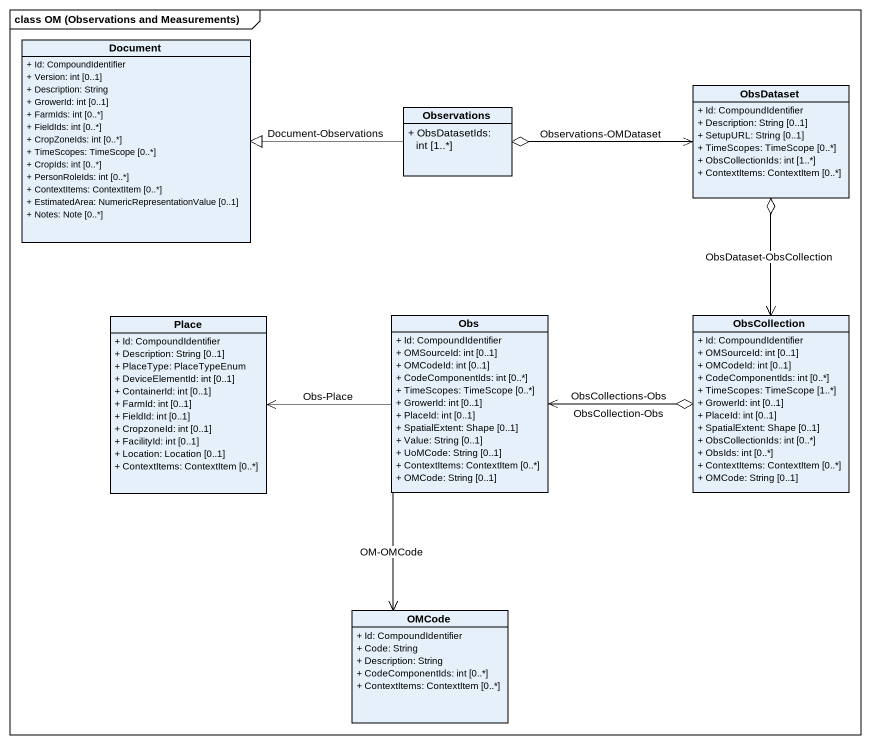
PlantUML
@startuml
mainframe class OM (Observations and Measurements)
hide circle
hide empty members
skinparam classAttributeIconSize 0
class Document {
  + Id: CompoundIdentifier
  + Version: int [0..1]
  + Description: String
  + GrowerId: int [0..1]
  + FarmIds: int [0..*]
  + FieldIds: int [0..*]
  + CropZoneIds: int [0..*]
  + TimeScopes: TimeScope [0..*]
  + CropIds: int [0..*]
  + PersonRoleIds: int [0..*]
  + ContextItems: ContextItem [0..*]
  + EstimatedArea: NumericRepresentationValue [0..1]
  + Notes: Note [0..*]
}
class Observations {
  + ObsDatasetIds: int [1..*]
}
class ObsDataset {
  + Id: CompoundIdentifier
  + Description: String [0..1]
  + SetupURL: String [0..1]
  + TimeScopes: TimeScope [0..*]
  + ObsCollectionIds: int [1..*]
  + ContextItems: ContextItem [0..*]
}
class Place {
  + Id: CompoundIdentifier
  + Description: String [0..1]
  + PlaceType: PlaceTypeEnum
  + DeviceElementId: int [0..1]
  + ContainerId: int [0..1]
  + FarmId: int [0..1]
  + FieldId: int [0..1]
  + CropzoneId: int [0..1]
  + FacilityId: int [0..1]
  + Location: Location [0..1]
  + ContextItems: ContextItem [0..*]
}
class Obs {
  + Id: CompoundIdentifier
  + OMSourceId: int [0..1]
  + OMCodeId: int [0..1]
  + CodeComponentIds: int [0..*]
  + TimeScopes: TimeScope [0..*]
  + GrowerId: int [0..1]
  + PlaceId: int [0..1]
  + SpatialExtent: Shape [0..1]
  + Value: String [0..1]
  + UoMCode: String [0..1]
  + ContextItems: ContextItem [0..*]
  + OMCode: String [0..1]
}
class ObsCollection {
  + Id: CompoundIdentifier
  + OMSourceId: int [0..1]
  + OMCodeId: int [0..1]
  + CodeComponentIds: int [0..*]
  + TimeScopes: TimeScope [1..*]
  + GrowerId: int [0..1]
  + PlaceId: int [0..1]
  + SpatialExtent: Shape [0..1]
  + ObsCollectionIds: int [0..*]
  + ObsIds: int [0..*]
  + ContextItems: ContextItem [0..*]
  + OMCode: String [0..1]
}
class OMCode {
  + Id: CompoundIdentifier
  + Code: String
  + Description: String
  + CodeComponentIds: int [0..*]
  + ContextItems: ContextItem [0..*]
}
Observations -left-|> Document : Document-Observations
ObsDataset <-left-o Observations : Observations-OMDataset
Place <-right- Obs : Obs-Place
Obs <-right-o ObsCollection : ObsCollections-Obs
Obs <-right-o ObsCollection : ObsCollection-Obs
ObsCollection <-up-o ObsDataset : ObsDataset-ObsCollection
OMCode <-up- Obs : OM-OMCode
@enduml
